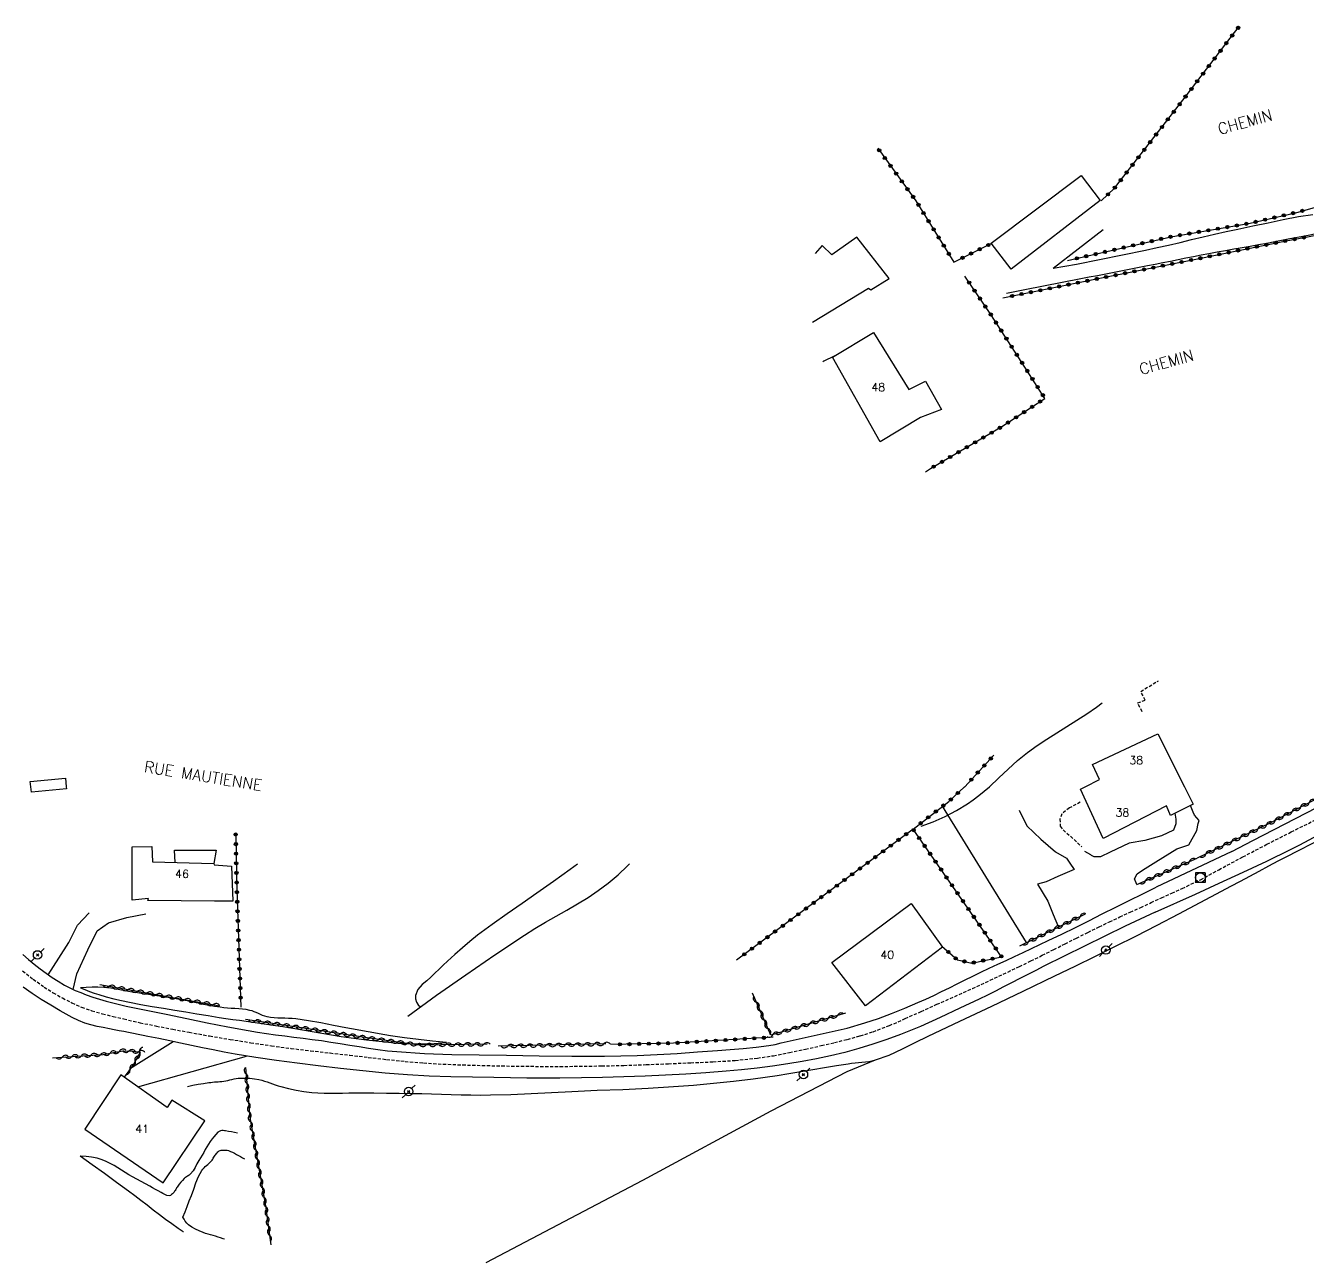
# Model space of a CAD drawing. Header units: millimetres. Extents: x 172000 to 173000, y 134000 to 135000.
# Drawn here: x 172359 to 172559.2, y 134596.7 to 134789.8 of the extents above; entities that cross this region are included whole.
import ezdxf
from ezdxf.enums import TextEntityAlignment as Align

# ---------------------------------------------------------------- set-up
doc = ezdxf.new("R2010")
doc.units = ezdxf.units.MM
doc.linetypes.add('DASHED', pattern=[0.75, 0.5, -0.25])
doc.layers.get('0').update_dxf_attribs({"linetype": 'CONTINUOUS'})
for name, color, linetype in [('W0001', 6, 'DASHED'), ('W0008', 7, 'CONTINUOUS'), ('W0017', 7, 'CONTINUOUS'), ('W0071', 7, 'CONTINUOUS'), ('W0101', 7, 'CONTINUOUS'), ('W0104', 1, 'CONTINUOUS'), ('W0112', 1, 'DASHED'), ('W0211', 2, 'CONTINUOUS'), ('W0214', 2, 'CONTINUOUS'), ('W0310', 3, 'CONTINUOUS'), ('W0323', 7, 'CONTINUOUS'), ('W0330', 7, 'CONTINUOUS'), ('W0333', 7, 'CONTINUOUS'), ('W0420', 7, 'CONTINUOUS'), ('W0473', 7, 'CONTINUOUS'), ('W0989', 7, 'CONTINUOUS'), ('W0991', 7, 'CONTINUOUS')]:
    doc.layers.add(name, color=color, linetype=linetype)
doc.styles.get("Standard").update_dxf_attribs({"font": 'romans.shx', "width": 0.85})

# ---------------------------------------------------------------- blocks, each defined once
blk = doc.blocks.new('T473')
for p, q in [((-0.166667, 0.166667), (0.166667, -0.166667)), ((-0.166667, -0.166667), (0.166667, 0.166667)), ((0.500001, 0.500001), (1.000002, 1.000002)), ((-1.000002, -1.000002), (-0.500001, -0.500001))]:
    blk.add_line(p, q)
blk.add_ellipse((0, 0), major_axis=(0.471405, 0.471405), ratio=1, start_param=5.4977871438, end_param=11.780972451)
blk = doc.blocks.new('T420')
for p, q in [((0.75, 0.75), (-0.75, 0.75)), ((-0.75, 0.75), (-0.75, -0.75)), ((0.75, 0.75), (0.75, -0.75)), ((0.75, -0.75), (-0.75, -0.75))]:
    blk.add_line(p, q)
blk.add_ellipse((0, 0), major_axis=(-0.53, 0.53), ratio=1, start_param=3.926991, end_param=10.210176)
blk = doc.blocks.new('t323o')
at = {"color": 0, "linetype": 'Continuous'}
for radius in [0.25, 0.15]:
    blk.add_circle((0, 0), radius, dxfattribs=at)
blk = doc.blocks.new('t310o')
at = {"color": 0, "linetype": 'Continuous'}
for centre, start, end in [((-0.5, 0.38), 216.8699, 323.1304), ((0.5, -0.37), 36.8699, 143.1303)]:
    blk.add_arc(centre, 0.625, start, end, dxfattribs=at)

msp = doc.modelspace()

# ---------------------------------------------------------------- linework, layer by layer
at = {"layer": 'W0001'}
msp.add_lwpolyline([(172358.48, 134642.26), (172360.13, 134640.94), (172361.85, 134639.71), (172363.25, 134638.82), (172364.69, 134638), (172366.17, 134637.25), (172367.68, 134636.58), (172369.3, 134636), (172370.96, 134635.53), (172372.62, 134635.12), (172374.29, 134634.73), (172376.82, 134634.14), (172379.37, 134633.61), (172381.92, 134633.12), (172384.48, 134632.64), (172387.68, 134632.07), (172390.89, 134631.53), (172394.11, 134631.02), (172397.33, 134630.54), (172400.38, 134630.13), (172403.44, 134629.76), (172406.5, 134629.41), (172409.56, 134629.07), (172412.44, 134628.73), (172415.32, 134628.4), (172418.21, 134628.09), (172421.1, 134627.85), (172424.14, 134627.67), (172427.19, 134627.55), (172430.23, 134627.46), (172433.28, 134627.39), (172436.31, 134627.34), (172439.34, 134627.32), (172442.38, 134627.31), (172445.41, 134627.34), (172448.89, 134627.39), (172452.37, 134627.47), (172455.85, 134627.59), (172459.33, 134627.73), (172462.8, 134627.88), (172466.28, 134628.03), (172469.75, 134628.25), (172473.21, 134628.61), (172475.73, 134628.99), (172478.23, 134629.47), (172480.72, 134630), (172483.2, 134630.57), (172485.24, 134631.04), (172487.27, 134631.54), (172489.29, 134632.09), (172491.28, 134632.73), (172493.82, 134633.69), (172496.31, 134634.77), (172498.78, 134635.9), (172501.25, 134637.01), (172504.03, 134638.25), (172506.81, 134639.5), (172509.58, 134640.76), (172512.34, 134642.05), (172514.13, 134642.91), (172515.92, 134643.79), (172517.71, 134644.67), (172519.49, 134645.56), (172521.26, 134646.46), (172523.04, 134647.35), (172524.83, 134648.24), (172526.61, 134649.12), (172528.22, 134649.89), (172529.83, 134650.66), (172531.45, 134651.41), (172533.07, 134652.15), (172534.69, 134652.89), (172536.31, 134653.63), (172537.93, 134654.37), (172539.55, 134655.11), (172542.42, 134656.47), (172545.27, 134658.03), (172549.02, 134660.04), (172552.79, 134662.01), (172556.58, 134663.94), (172560.39, 134665.83)], dxfattribs=at)
at = {"layer": 'W0008'}
for points in [[(172541.63, 134654.23), (172545.35, 134655.93), (172549.07, 134657.63), (172552.78, 134659.37), (172556.45, 134661.17), (172557.92, 134661.93), (172559.38, 134662.71), (172560.83, 134663.5), (172562.28, 134664.3), (172563.73, 134665.09), (172565.19, 134665.87), (172566.66, 134666.62), (172568.14, 134667.35), (172570.22, 134668.33), (172572.31, 134669.29), (172574.43, 134670.19), (172576.59, 134671)], [(172547.28, 134660.86), (172550.59, 134662.6), (172553.91, 134664.33), (172557.23, 134666.05), (172560.56, 134667.76), (172561.34, 134668.17), (172562.11, 134668.57), (172562.89, 134668.98), (172563.66, 134669.39), (172564.44, 134669.8), (172565.22, 134670.21), (172566, 134670.61), (172566.78, 134671)], [(172547.28, 134660.86), (172535.5, 134655.32)], [(172358.52, 134644.8), (172359.4, 134644.02), (172360.3, 134643.27), (172361.23, 134642.54), (172362.14, 134641.87), (172363.07, 134641.21), (172364.02, 134640.6), (172365, 134640.02), (172365.83, 134639.59), (172366.68, 134639.19), (172367.55, 134638.83), (172368.42, 134638.48), (172369.44, 134638.12), (172370.48, 134637.8), (172371.52, 134637.5), (172372.56, 134637.23), (172374.64, 134636.73), (172376.72, 134636.29), (172378.82, 134635.88), (172380.9, 134635.46), (172384.1, 134634.8), (172387.3, 134634.13), (172390.5, 134633.48), (172393.71, 134632.9), (172395.14, 134632.68), (172396.56, 134632.47), (172397.99, 134632.27), (172399.42, 134632.08), (172400.85, 134631.9), (172402.28, 134631.72), (172403.71, 134631.53), (172405.14, 134631.34), (172406.61, 134631.12), (172408.08, 134630.89), (172409.55, 134630.64), (172411.02, 134630.4), (172412.49, 134630.17), (172413.97, 134629.96), (172415.45, 134629.77), (172416.93, 134629.62), (172421.21, 134629.33), (172425.49, 134629.18), (172429.77, 134629.11), (172434.05, 134629.05), (172439.15, 134628.97), (172444.24, 134628.92), (172449.34, 134628.93), (172454.43, 134629.03), (172457.57, 134629.16), (172460.71, 134629.34), (172463.84, 134629.57), (172466.97, 134629.81), (172468.98, 134629.97), (172471, 134630.13), (172473.01, 134630.33), (172475.02, 134630.6), (172475.98, 134630.76), (172476.93, 134630.97), (172477.87, 134631.18), (172478.82, 134631.4), (172481.63, 134632.02), (172484.44, 134632.64), (172487.24, 134633.31), (172490.01, 134634.1), (172492.11, 134634.8), (172494.18, 134635.57), (172496.24, 134636.4), (172498.27, 134637.27), (172499.52, 134637.82), (172500.76, 134638.4), (172501.99, 134638.99), (172503.21, 134639.6), (172504.43, 134640.21), (172505.65, 134640.82), (172506.87, 134641.43), (172508.1, 134642.02), (172509.42, 134642.64), (172510.74, 134643.26), (172512.06, 134643.87), (172513.38, 134644.48), (172514.7, 134645.1), (172516.02, 134645.71), (172517.33, 134646.33), (172518.64, 134646.96), (172520.76, 134647.99), (172522.87, 134649.02), (172524.98, 134650.07), (172527.08, 134651.12), (172529.18, 134652.17), (172531.29, 134653.22), (172533.39, 134654.27), (172535.5, 134655.32)], [(172535.33, 134651.4), (172541.63, 134654.23)], [(172535.33, 134651.4), (172530.63, 134649.23)], [(172530.63, 134649.23), (172527.46, 134647.67), (172524.29, 134646.1), (172521.12, 134644.53), (172517.96, 134642.95), (172516.69, 134642.31), (172515.44, 134641.67), (172514.18, 134641.02), (172512.92, 134640.37), (172511.66, 134639.73), (172510.4, 134639.09), (172509.14, 134638.46), (172507.86, 134637.84), (172504.83, 134636.39), (172501.78, 134634.95), (172498.71, 134633.57), (172495.58, 134632.3), (172493.43, 134631.5), (172491.26, 134630.77), (172489.07, 134630.1), (172486.86, 134629.49), (172484.65, 134628.96), (172482.44, 134628.5), (172480.21, 134628.09), (172477.98, 134627.71), (172475.58, 134627.36), (172473.17, 134627.06), (172470.76, 134626.8), (172468.34, 134626.57), (172465.19, 134626.32), (172462.03, 134626.11), (172458.87, 134625.95), (172455.71, 134625.8), (172452.38, 134625.68), (172449.05, 134625.58), (172445.73, 134625.51), (172442.39, 134625.47), (172439.81, 134625.47), (172437.23, 134625.49), (172434.66, 134625.53), (172432.08, 134625.58), (172428.71, 134625.64), (172425.33, 134625.7), (172421.96, 134625.8), (172418.6, 134625.98), (172415.09, 134626.26), (172411.59, 134626.61), (172408.1, 134627), (172404.61, 134627.42), (172401.37, 134627.83), (172398.14, 134628.26), (172394.9, 134628.72), (172391.68, 134629.25), (172389.97, 134629.55), (172388.26, 134629.88), (172386.55, 134630.23), (172384.85, 134630.58), (172383.15, 134630.95), (172381.45, 134631.31), (172379.74, 134631.67), (172378.04, 134632.01), (172377.29, 134632.16), (172376.54, 134632.31), (172375.78, 134632.45), (172375.03, 134632.6), (172374.28, 134632.74), (172373.53, 134632.89), (172372.78, 134633.05), (172372.03, 134633.2), (172371.07, 134633.39), (172370.1, 134633.57), (172369.13, 134633.79), (172368.19, 134634.08), (172367.19, 134634.49), (172366.23, 134634.97), (172365.28, 134635.48), (172364.35, 134636.01), (172362.87, 134636.88), (172361.4, 134637.77), (172359.97, 134638.71), (172358.57, 134639.71)]]:
    msp.add_lwpolyline(points, dxfattribs=at)
at = {"layer": 'W0017'}
for points in [[(172514.11, 134667.34), (172515.29, 134664.9), (172517.46, 134662.82), (172519.76, 134660.84), (172521.47, 134659.85), (172522.03, 134659.06), (172522.66, 134658.06)], [(172532.45, 134655.71), (172532.09, 134656.62), (172532.52, 134657.39), (172533.36, 134657.97), (172535.41, 134659.25), (172538.73, 134661.29), (172540.59, 134661.94), (172541.82, 134664.13), (172542.07, 134665.24), (172542.19, 134665.72), (172541.47, 134666.54), (172541.28, 134667.04), (172540.87, 134668.08)], [(172538.4, 134666.85), (172538.58, 134665.9), (172538.57, 134665.18), (172538.17, 134664.21), (172536.31, 134663.32), (172533.7, 134662.59), (172531.26, 134662.17), (172528.32, 134660.78), (172526.77, 134660.02), (172525.79, 134660.02), (172525.39, 134660.25), (172525.3, 134660.37), (172524.36, 134660.89)], [(172522.66, 134658.06), (172520.13, 134656.97), (172518.33, 134656.15), (172516.98, 134655.79)], [(172516.98, 134655.79), (172518.58, 134653.11), (172519.39, 134651.02), (172520.25, 134649.07)], [(172362.45, 134641.62), (172364.11, 134644.2), (172365.69, 134646.64), (172367.03, 134649.35), (172368.86, 134651.31)], [(172366.38, 134639.32), (172366.96, 134641.77), (172368.64, 134645.51), (172370.14, 134648.47), (172371.89, 134649.75), (172374.77, 134650.57), (172377.7, 134651.13)], [(172375.34, 134627.02), (172381.99, 134631.21)], [(172376.45, 134624.14), (172393.42, 134628.93)]]:
    msp.add_lwpolyline(points, dxfattribs=at)
at = {"layer": 'W0071'}
for points in [[(172519.42, 134751.96), (172523.03, 134752.62), (172526.63, 134753.32), (172530.22, 134754.04), (172533.81, 134754.79), (172535.62, 134755.18), (172537.42, 134755.59), (172539.22, 134756), (172541.02, 134756.43), (172542.82, 134756.85), (172544.62, 134757.27), (172546.42, 134757.68), (172548.22, 134758.08), (172550.59, 134758.59), (172552.96, 134759.08), (172555.33, 134759.56), (172557.71, 134760.04), (172558.46, 134760.17), (172559.21, 134760.26), (172559.97, 134760.34)], [(172561.01, 134757.45), (172558.69, 134756.97), (172556.36, 134756.53), (172554.04, 134756.09), (172552.75, 134755.84), (172551.46, 134755.6), (172550.18, 134755.37), (172548.89, 134755.14), (172547.6, 134754.92), (172546.31, 134754.69), (172545.02, 134754.45), (172543.73, 134754.21), (172542.53, 134753.99), (172541.33, 134753.75), (172540.13, 134753.52), (172538.93, 134753.28), (172537.73, 134753.04), (172536.54, 134752.81), (172535.34, 134752.57), (172534.14, 134752.33), (172532.83, 134752.08), (172531.53, 134751.82), (172530.22, 134751.57), (172528.92, 134751.31), (172527.61, 134751.06), (172526.31, 134750.8), (172525, 134750.55), (172523.7, 134750.29), (172520.8, 134749.72), (172517.89, 134749.15), (172514.99, 134748.57), (172512.09, 134748)], [(172527.21, 134757.96), (172519.42, 134751.93)]]:
    msp.add_lwpolyline(points, dxfattribs=at)
at = {"layer": 'W0101'}
for points in [[(172484.95, 134738.08), (172491.35, 134741.93), (172496.87, 134733.03), (172499.47, 134734.31), (172501.97, 134729.9), (172498.68, 134728.67), (172492.37, 134724.87)], [(172391.29, 134653.14), (172388.45, 134653.1), (172378.01, 134653.21), (172378.16, 134653.51), (172375.61, 134653.3), (172375.61, 134661.6), (172378.65, 134661.66), (172378.75, 134659.24), (172388.34, 134658.98), (172388.38, 134658.77), (172391.11, 134658.6)], [(172502.11, 134645.95), (172490.12, 134636.76), (172484.85, 134643.55), (172497.23, 134652.74)], [(172373.84, 134625.98), (172368.19, 134617.51), (172380.41, 134609.11), (172386.92, 134618.79), (172381.76, 134622.03), (172381.05, 134620.88)]]:
    msp.add_lwpolyline(points, close=True, dxfattribs=at)
for points in [[(172524.42, 134671), (172526.64, 134672.13), (172525.52, 134674.47), (172535.76, 134679.25), (172539.91, 134671)], [(172541.28, 134668.28), (172537.74, 134666.52), (172537.11, 134668), (172527.23, 134662.93), (172523.66, 134670.61), (172524.42, 134671)], [(172539.91, 134671), (172541.28, 134668.28)]]:
    msp.add_lwpolyline(points, dxfattribs=at)
at = {"layer": 'W0104'}
msp.add_lwpolyline([(172509.7, 134755.9), (172523.75, 134766.46), (172526.73, 134762.52), (172512.83, 134751.84)], close=True, dxfattribs=at)
for points in [[(172481.81, 134743.55), (172490.59, 134748.83), (172490.95, 134748.59), (172493.79, 134750.37), (172488.72, 134756.83), (172484.85, 134754.07), (172483.33, 134755.52), (172482.26, 134754.29)], [(172485.18, 134738.22), (172483.6, 134737.46), (172483.41, 134737.35)], [(172359.76, 134671), (172359.68, 134671.81), (172365.17, 134672.35), (172365.3, 134671)], [(172365.34, 134670.67), (172359.85, 134670.13), (172359.76, 134671)], [(172365.3, 134671), (172365.34, 134670.67)], [(172382.31, 134659.14), (172382.19, 134661.08), (172388.7, 134661.07), (172388.34, 134658.98)]]:
    msp.add_lwpolyline(points, dxfattribs=at)
at = {"layer": 'W0112'}
for points in [[(172533.29, 134682.7), (172532.6, 134684.1), (172533.77, 134684.5), (172533.09, 134685.88), (172535.83, 134687.54)], [(172523.63, 134668.57), (172521.93, 134667.67), (172520.75, 134666.75), (172520.46, 134665.95), (172520.52, 134664.84), (172520.95, 134664.24), (172522.13, 134663.26), (172523.89, 134661.58)]]:
    msp.add_lwpolyline(points, dxfattribs=at)
at = {"layer": 'W0211'}
for points in [[(172509.44, 134671), (172510.9, 134672.36), (172512.36, 134673.73), (172513.85, 134675.07), (172515.4, 134676.33), (172516.89, 134677.41), (172518.42, 134678.44), (172519.97, 134679.42), (172521.54, 134680.38), (172523.1, 134681.36), (172524.64, 134682.36), (172526.15, 134683.41), (172527.06, 134684.11)], [(172498.81, 134664.82), (172500.69, 134665.52), (172502.53, 134666.35), (172504.31, 134667.28), (172506.03, 134668.33), (172506.92, 134668.95), (172507.78, 134669.6), (172508.62, 134670.29), (172509.44, 134671)], [(172519.65, 134641.48), (172522.83, 134642.99), (172525.99, 134644.52), (172529.15, 134646.07), (172532.3, 134647.65), (172535.66, 134649.38), (172539.01, 134651.14), (172542.35, 134652.92), (172545.7, 134654.69), (172547.17, 134655.47), (172548.64, 134656.25), (172550.11, 134657.04), (172551.59, 134657.83), (172553.06, 134658.62), (172554.53, 134659.4), (172556.01, 134660.17), (172557.5, 134660.93), (172560.14, 134662.27)], [(172418.64, 134635.17), (172423.13, 134638.42), (172427.67, 134641.61), (172432.24, 134644.74), (172436.86, 134647.81), (172438.48, 134648.84), (172440.13, 134649.82), (172441.8, 134650.77), (172443.47, 134651.72), (172445.13, 134652.68), (172446.77, 134653.69), (172448.37, 134654.77), (172449.92, 134655.92), (172451.46, 134657.22), (172452.92, 134658.62), (172453.22, 134658.93)], [(172384.25, 134624.18), (172385.08, 134624.36), (172385.91, 134624.52), (172386.74, 134624.66), (172387.58, 134624.78), (172387.86, 134624.82), (172388.15, 134624.85), (172388.44, 134624.88), (172388.73, 134624.9), (172389.01, 134624.92), (172389.3, 134624.95), (172389.59, 134624.98), (172389.88, 134625.01), (172390.2, 134625.07), (172390.52, 134625.13), (172390.85, 134625.21), (172391.17, 134625.28), (172391.49, 134625.35), (172391.81, 134625.42), (172392.14, 134625.46), (172392.47, 134625.49), (172393.2, 134625.5), (172393.94, 134625.46), (172394.67, 134625.38), (172395.39, 134625.25), (172395.83, 134625.15), (172396.26, 134625.03), (172396.68, 134624.89), (172397.1, 134624.73), (172397.52, 134624.58), (172397.94, 134624.43), (172398.36, 134624.29), (172398.79, 134624.17), (172399.98, 134623.88), (172401.18, 134623.62), (172402.4, 134623.4), (172403.62, 134623.25), (172404.58, 134623.17), (172405.55, 134623.14), (172406.52, 134623.13), (172407.48, 134623.14), (172408.45, 134623.16), (172409.41, 134623.19), (172410.37, 134623.2), (172411.34, 134623.2), (172413.32, 134623.18), (172415.3, 134623.15), (172417.28, 134623.13), (172419.26, 134623.1), (172420.8, 134623.06), (172422.33, 134623.02), (172423.87, 134622.98), (172425.41, 134622.93), (172426.94, 134622.89), (172428.48, 134622.86), (172430.02, 134622.84), (172431.56, 134622.85), (172434.73, 134622.93), (172437.91, 134623.08), (172441.08, 134623.26), (172444.25, 134623.42), (172448.22, 134623.58), (172452.2, 134623.73), (172456.17, 134623.9), (172460.14, 134624.15), (172463.26, 134624.39), (172466.37, 134624.68), (172469.48, 134625), (172472.58, 134625.38), (172474.44, 134625.63), (172476.3, 134625.91), (172478.15, 134626.21), (172480, 134626.52), (172481.85, 134626.83), (172483.7, 134627.15), (172485.55, 134627.45), (172487.4, 134627.74), (172487.93, 134627.81), (172488.47, 134627.86), (172489.01, 134627.91), (172489.54, 134627.97), (172490.08, 134628.03), (172490.62, 134628.1), (172491.15, 134628.2), (172491.68, 134628.34), (172493.81, 134629.09), (172495.86, 134630.04), (172497.87, 134631.06), (172499.89, 134632.04), (172504.85, 134634.36), (172509.8, 134636.7), (172514.73, 134639.06), (172519.65, 134641.48)], [(172367.51, 134639.59), (172368.21, 134639.3), (172368.92, 134639.02), (172369.64, 134638.77), (172370.36, 134638.53), (172371.55, 134638.18), (172372.74, 134637.87), (172373.94, 134637.59), (172375.15, 134637.33), (172376.92, 134636.99), (172378.69, 134636.69), (172380.47, 134636.41), (172382.24, 134636.12), (172383.97, 134635.83), (172385.7, 134635.53), (172387.43, 134635.24), (172389.17, 134634.96), (172390.22, 134634.81), (172391.28, 134634.66), (172392.33, 134634.51), (172393.39, 134634.37), (172394.45, 134634.23), (172395.5, 134634.08), (172396.56, 134633.93), (172397.61, 134633.78), (172399.13, 134633.54), (172400.65, 134633.28), (172402.16, 134633.01), (172403.68, 134632.75), (172405.2, 134632.48), (172406.71, 134632.23), (172408.24, 134631.99), (172409.76, 134631.78), (172412.18, 134631.47), (172414.61, 134631.18), (172417.05, 134630.96), (172419.49, 134630.84), (172420.78, 134630.82), (172422.07, 134630.86), (172423.36, 134630.93), (172424.65, 134631.05)], [(172367.45, 134613.37), (172369.35, 134612.01), (172371.25, 134610.64), (172373.14, 134609.26), (172375.02, 134607.88), (172375.99, 134607.16), (172376.96, 134606.42), (172377.92, 134605.68), (172378.87, 134604.94), (172379.84, 134604.2), (172380.81, 134603.48), (172381.79, 134602.76), (172382.78, 134602.06), (172383.56, 134601.53), (172383.6, 134601.51)], [(172383.51, 134603.77), (172383.84, 134604.62), (172384.16, 134605.46), (172384.5, 134606.31), (172384.83, 134607.15), (172385.2, 134608.14), (172385.55, 134609.14), (172385.96, 134610.14), (172386.48, 134611.07), (172386.64, 134611.28), (172386.81, 134611.48), (172387, 134611.66), (172387.2, 134611.83), (172387.39, 134612), (172387.59, 134612.18), (172387.77, 134612.36), (172387.95, 134612.55), (172388.06, 134612.69), (172388.16, 134612.83), (172388.25, 134612.98), (172388.35, 134613.13), (172388.44, 134613.28), (172388.54, 134613.43), (172388.64, 134613.57), (172388.75, 134613.71), (172388.85, 134613.83), (172388.95, 134613.95), (172389.06, 134614.05), (172389.19, 134614.14), (172389.33, 134614.19), (172389.47, 134614.22), (172389.61, 134614.24), (172389.76, 134614.24), (172389.97, 134614.25), (172390.19, 134614.24), (172390.41, 134614.21), (172390.62, 134614.16), (172390.95, 134614.05), (172391.26, 134613.9), (172391.57, 134613.74), (172391.87, 134613.58), (172392.18, 134613.41), (172392.5, 134613.23), (172392.8, 134613.05), (172393.11, 134612.86)]]:
    msp.add_lwpolyline(points, dxfattribs=at)
at = {"layer": 'W0214'}
for points in [[(172445.11, 134658.89), (172443.96, 134658.07), (172441.38, 134656.21), (172438.8, 134654.37), (172436.47, 134652.75), (172434.13, 134651.14), (172431.8, 134649.5), (172429.53, 134647.79), (172428.32, 134646.82), (172427.15, 134645.82), (172425.99, 134644.79), (172424.84, 134643.75), (172424.17, 134643.14), (172423.52, 134642.52), (172422.87, 134641.89), (172422.24, 134641.24), (172421.6, 134640.67), (172420.85, 134640.08), (172420.18, 134639.32), (172419.83, 134638.4), (172419.83, 134637.87), (172419.97, 134637.37), (172420.25, 134636.92), (172420.65, 134636.57)], [(172424.65, 134631.05), (172422.46, 134631.27), (172420.28, 134631.52), (172418.1, 134631.79), (172415.92, 134632.1), (172415.05, 134632.24), (172414.18, 134632.39), (172413.31, 134632.54), (172412.44, 134632.7), (172411.57, 134632.87), (172410.71, 134633.03), (172409.84, 134633.2), (172408.97, 134633.35), (172407.02, 134633.72), (172405.06, 134634.1), (172403.1, 134634.45), (172401.13, 134634.74), (172400.58, 134634.79), (172400.01, 134634.82), (172399.45, 134634.84), (172398.89, 134634.85), (172398.33, 134634.87), (172397.77, 134634.91), (172397.21, 134634.97), (172396.65, 134635.07), (172396.3, 134635.16), (172395.96, 134635.28), (172395.63, 134635.42), (172395.3, 134635.56), (172394.97, 134635.71), (172394.64, 134635.85), (172394.3, 134635.97), (172393.96, 134636.07), (172393.38, 134636.18), (172392.8, 134636.26), (172392.22, 134636.31), (172391.64, 134636.35), (172391.06, 134636.38), (172390.48, 134636.42), (172389.9, 134636.47), (172389.32, 134636.54), (172388.46, 134636.68), (172387.6, 134636.83), (172386.74, 134637), (172385.88, 134637.17), (172385.03, 134637.35), (172384.17, 134637.53), (172383.31, 134637.7), (172382.45, 134637.86), (172381.6, 134638), (172380.74, 134638.14), (172379.88, 134638.28), (172379.02, 134638.41), (172378.16, 134638.54), (172377.3, 134638.67), (172376.44, 134638.8), (172375.59, 134638.93), (172375.03, 134639.02), (172374.48, 134639.12), (172373.93, 134639.23), (172373.38, 134639.33), (172372.83, 134639.42), (172372.27, 134639.51), (172371.72, 134639.58), (172371.16, 134639.63), (172370.24, 134639.68), (172369.33, 134639.69), (172368.42, 134639.66), (172367.51, 134639.59)], [(172392.02, 134616.88), (172391.57, 134616.99), (172391.11, 134617.09), (172390.64, 134617.17), (172390.18, 134617.23), (172389.98, 134617.26), (172389.78, 134617.3), (172389.57, 134617.31), (172389.36, 134617.26), (172388.96, 134617.02), (172388.63, 134616.69), (172388.35, 134616.33), (172388.09, 134615.98), (172387.79, 134615.58), (172387.52, 134615.17), (172387.25, 134614.74), (172387, 134614.32), (172386.76, 134613.88), (172386.51, 134613.45), (172386.27, 134613.02), (172386.01, 134612.6), (172385.7, 134612.08), (172385.41, 134611.54), (172385.09, 134611.02), (172384.7, 134610.54), (172384.59, 134610.42), (172384.47, 134610.33), (172384.34, 134610.24), (172384.21, 134610.15), (172384.08, 134610.07), (172383.94, 134609.98), (172383.82, 134609.89), (172383.7, 134609.79), (172383.43, 134609.51), (172383.17, 134609.21), (172382.93, 134608.9), (172382.7, 134608.59), (172382.61, 134608.46), (172382.53, 134608.33), (172382.45, 134608.2), (172382.38, 134608.07), (172382.3, 134607.94), (172382.22, 134607.81), (172382.12, 134607.68), (172382.02, 134607.57), (172381.89, 134607.43), (172381.75, 134607.29), (172381.58, 134607.17), (172381.38, 134607.11), (172381.02, 134607.14), (172380.68, 134607.29), (172380.39, 134607.48), (172380.1, 134607.64), (172379.65, 134607.86), (172379.21, 134608.1), (172378.77, 134608.34), (172378.33, 134608.59), (172377.65, 134608.95), (172376.98, 134609.32), (172376.3, 134609.69), (172375.63, 134610.06), (172375.05, 134610.4), (172374.47, 134610.76), (172373.91, 134611.12), (172373.34, 134611.49), (172372.76, 134611.84), (172372.16, 134612.17), (172371.55, 134612.47), (172370.92, 134612.72), (172370.1, 134612.98), (172369.26, 134613.16), (172368.41, 134613.27), (172367.55, 134613.3)], [(172389.98, 134600.31), (172389.77, 134600.4), (172389.39, 134600.55), (172389, 134600.67), (172388.61, 134600.78), (172388.21, 134600.89), (172387.82, 134601), (172387.43, 134601.11), (172387.04, 134601.24), (172386.66, 134601.38), (172386.07, 134601.63), (172385.47, 134601.89), (172384.9, 134602.2), (172384.37, 134602.59), (172384.11, 134602.85), (172383.88, 134603.13), (172383.68, 134603.44), (172383.51, 134603.77)]]:
    msp.add_lwpolyline(points, dxfattribs=at)
at = {"layer": 'W0310'}
for points in [[(172564.16, 134671), (172553.24, 134665.29), (172541.89, 134659.84)], [(172532.45, 134655.71), (172541.89, 134659.84)], [(172514.19, 134646.12), (172524.47, 134651.12)], [(172370.52, 134640.08), (172389.2, 134636.79)], [(172486.97, 134635.64), (172475.29, 134632.18), (172472.46, 134638.73)], [(172431.03, 134630.78), (172420.38, 134630.65), (172412.29, 134631.78), (172402.02, 134633.36), (172393.29, 134634.64)], [(172363.16, 134628.66), (172371.03, 134629.17), (172374.19, 134629.77), (172375.68, 134629.68), (172376.85, 134629.55)], [(172376.83, 134629.55), (172375.78, 134627.61), (172374.33, 134625.64)], [(172449.56, 134630.83), (172432.72, 134630.45)], [(172393.28, 134627.14), (172393.94, 134619.31), (172396.43, 134605.54), (172397.22, 134599.46)]]:
    msp.add_lwpolyline(points, dxfattribs=at)
at = {"layer": 'W0323'}
for points in [[(172521.65, 134753.16), (172537.76, 134756.89), (172550.14, 134758.99), (172557.43, 134760.68), (172562.38, 134762.05), (172565.87, 134763.93), (172569.22, 134766.38), (172575.34, 134775.1), (172581.35, 134783.3), (172585.14, 134789.6)], [(172526.88, 134762.48), (172528.97, 134764.45), (172539.64, 134778.2), (172547.73, 134788.8), (172548.5, 134789.79)], [(172511.52, 134747.33), (172527.22, 134750.5), (172541.66, 134753.38), (172555.78, 134756.25), (172565.16, 134757.99), (172569.8, 134758.58), (172585.18, 134776.89)], [(172492, 134770.7), (172497.97, 134762.49), (172503.9, 134752.93)], [(172503.9, 134752.93), (172509.71, 134755.81)], [(172499.46, 134720.19), (172500.27, 134720.69), (172511.41, 134727.24), (172518.12, 134731.64), (172514.53, 134737.22), (172509.66, 134744.73), (172505.59, 134750.74)], [(172505.6, 134671), (172510.16, 134675.94)], [(172497.52, 134664.37), (172503.1, 134668.7), (172505.56, 134670.96), (172505.6, 134671)], [(172391.75, 134663.55), (172391.92, 134654.96), (172392.58, 134636.55)], [(172502, 134646.11), (172504.45, 134643.94), (172506.69, 134643.46), (172511.35, 134644.44), (172497.52, 134664.37), (172469.96, 134643.91)], [(172475.68, 134631.88), (172460.14, 134630.95), (172450.26, 134630.73)]]:
    msp.add_lwpolyline(points, dxfattribs=at)
at = {"layer": 'W0330'}
msp.add_lwpolyline([(172430.89, 134596.71), (172455.32, 134609.57), (172475.39, 134620.4), (172487.22, 134626.5), (172491.68, 134628.34)], dxfattribs=at)
at = {"layer": 'W0333'}
msp.add_lwpolyline([(172515.26, 134646.64), (172502.11, 134667.93)], dxfattribs=at)

# ---------------------------------------------------------------- block references
at = {"layer": 'W0310'}
for p, rotation in [((172559.37, 134668.5), 207.5924691318189), ((172555.38, 134666.41), 207.5924691318189), ((172556.71, 134667.11), 207.5924691318189), ((172558.04, 134667.8), 207.5924691318189), ((172551.36, 134664.39), 205.6628460489063), ((172552.71, 134665.04), 205.6628460489063), ((172554.05, 134665.72), 207.5924691318189), ((172547.3, 134662.44), 205.6628460489063), ((172548.66, 134663.09), 205.6628460489063), ((172550.01, 134663.74), 205.6628460489063), ((172543.25, 134660.49), 205.6628460489063), ((172544.6, 134661.14), 205.6628460489063), ((172545.95, 134661.79), 205.6628460489063), ((172539.32, 134658.72), 23.66056672496472), ((172540.7, 134659.32), 23.66056672496472), ((172535.2, 134656.91), 23.66056672496472), ((172536.57, 134657.51), 23.66056672496472), ((172537.95, 134658.11), 23.66056672496472), ((172533.83, 134656.31), 23.66056672496472), ((172523.63, 134650.71), 25.95556843632787), ((172519.58, 134648.75), 25.95556843632787), ((172520.93, 134649.4), 25.95556843632787), ((172522.28, 134650.06), 25.95556843632787), ((172515.54, 134646.78), 25.95556843632787), ((172516.89, 134647.43), 25.95556843632787), ((172518.23, 134648.09), 25.95556843632787), ((172372, 134639.82), 350.0166950051819), ((172373.47, 134639.56), 350.0166950051819), ((172374.95, 134639.3), 350.0166950051819), ((172376.43, 134639.04), 350.0166950051819), ((172377.91, 134638.78), 350.0166950051819), ((172379.38, 134638.52), 350.0166950051819), ((172380.86, 134638.26), 350.0166950051819), ((172382.34, 134638), 350.0166950051819), ((172383.81, 134637.74), 350.0166950051819), ((172385.29, 134637.48), 350.0166950051819), ((172386.77, 134637.22), 350.0166950051819), ((172388.25, 134636.96), 350.0166950051819), ((172473.05, 134637.36), 113.3481985127969), ((172473.65, 134635.98), 113.3481985127969), ((172474.24, 134634.6), 113.3481985127969), ((172482.82, 134634.41), 196.487167022602), ((172484.26, 134634.83), 196.487167022602), ((172485.7, 134635.26), 196.487167022602), ((172394.77, 134634.42), 171.6779542422014), ((172396.26, 134634.2), 171.6779542422014), ((172397.74, 134633.99), 171.6779542422014), ((172399.23, 134633.77), 171.6779542422014), ((172400.71, 134633.55), 171.6779542422014), ((172402.2, 134633.33), 171.2341274265278), ((172403.68, 134633.1), 171.2341274265278), ((172405.16, 134632.88), 171.2341274265278), ((172406.64, 134632.65), 171.2341274265278), ((172474.83, 134633.23), 113.3481985127969), ((172477.07, 134632.71), 196.487167022602), ((172478.51, 134633.13), 196.487167022602), ((172479.95, 134633.56), 196.487167022602), ((172481.38, 134633.98), 196.487167022602), ((172408.12, 134632.42), 171.2341274265278), ((172409.61, 134632.19), 171.2341274265278), ((172411.09, 134631.96), 171.2341274265278), ((172412.57, 134631.74), 172.0978505908915), ((172414.06, 134631.53), 172.0978505908915), ((172415.54, 134631.32), 172.0978505908915), ((172417.03, 134631.12), 172.0978505908915), ((172418.52, 134630.91), 172.0978505908915), ((172420, 134630.71), 172.0978505908915), ((172421.5, 134630.67), 180.6674516420886), ((172423, 134630.68), 180.6674516420886), ((172424.5, 134630.7), 180.6674516420886), ((172426, 134630.72), 180.6674516420886), ((172427.5, 134630.74), 180.6674516420886), ((172429, 134630.75), 180.6674516420886), ((172430.5, 134630.77), 180.6674516420886), ((172441.72, 134630.66), 181.282019702559), ((172443.22, 134630.69), 181.282019702559), ((172444.71, 134630.72), 181.282019702559), ((172446.21, 134630.76), 181.282019702559), ((172447.71, 134630.79), 181.282019702559), ((172449.21, 134630.82), 181.282019702559), ((172475.63, 134632.28), 196.487167022602), ((172364.66, 134628.76), 3.674299816968534), ((172366.16, 134628.86), 3.674299816968534), ((172367.65, 134628.95), 3.674299816968534), ((172369.15, 134629.05), 3.674299816968534), ((172370.65, 134629.14), 3.674299816968534), ((172372.13, 134629.38), 10.77930186897927), ((172373.6, 134629.66), 10.77930186897927), ((172375.09, 134629.71), 356.4236656252817), ((172376.04, 134628.1), 241.5056662573058), ((172376.58, 134629.58), 353.5521500194576), ((172376.76, 134629.41), 241.5056662573058), ((172434.22, 134630.49), 181.282019702559), ((172435.72, 134630.52), 181.282019702559), ((172437.22, 134630.55), 181.282019702559), ((172438.72, 134630.59), 181.282019702559), ((172440.22, 134630.62), 181.282019702559), ((172375.22, 134626.85), 233.5087033164351), ((172393.36, 134626.17), 274.8532334290533), ((172393.49, 134624.67), 274.8532334290533), ((172393.62, 134623.18), 274.8532334290533), ((172393.74, 134621.68), 274.8532334290533), ((172393.87, 134620.19), 274.8532334290533), ((172394.05, 134618.7), 280.2213762158073), ((172394.32, 134617.22), 280.2213762158073), ((172394.59, 134615.75), 280.2213762158073), ((172394.85, 134614.27), 280.2213762158073), ((172395.12, 134612.8), 280.2213762158073), ((172395.38, 134611.32), 280.2213762158073), ((172395.65, 134609.84), 280.2213762158073), ((172395.92, 134608.37), 280.2213762158073), ((172396.18, 134606.89), 280.2213762158073), ((172396.44, 134605.41), 277.4020047438001), ((172396.64, 134603.93), 277.4020047438001), ((172396.83, 134602.44), 277.4020047438001), ((172397.02, 134600.95), 277.4020047438001)]:
    msp.add_blockref('t310o', p, dxfattribs=dict(at, rotation=rotation))
at = {"layer": 'W0323'}
for p, rotation in [((172548.28, 134789.5), 52.06959759623724), ((172546.45, 134787.12), 52.63985545318885), ((172547.36, 134788.31), 52.63985545318885), ((172545.54, 134785.93), 52.63985545318885), ((172543.72, 134783.54), 52.63985545318885), ((172544.63, 134784.73), 52.63985545318885), ((172541.9, 134781.16), 52.63985545318885), ((172542.81, 134782.35), 52.63985545318885), ((172540.99, 134779.96), 52.63985545318885), ((172539.16, 134777.58), 52.1801536721434), ((172540.08, 134778.77), 52.63985545318885), ((172537.32, 134775.21), 52.1801536721434), ((172538.24, 134776.4), 52.1801536721434), ((172535.48, 134772.84), 52.1801536721434), ((172536.4, 134774.03), 52.1801536721434), ((172534.56, 134771.66), 52.1801536721434), ((172492.24, 134770.38), 306.0181757448813), ((172493.12, 134769.17), 306.0181757448813), ((172532.72, 134769.29), 52.1801536721434), ((172533.64, 134770.47), 52.1801536721434), ((172494, 134767.95), 306.0181757448813), ((172530.88, 134766.92), 52.1801536721434), ((172531.8, 134768.1), 52.1801536721434), ((172494.89, 134766.74), 306.0181757448813), ((172495.77, 134765.53), 306.0181757448813), ((172529.96, 134765.73), 52.1801536721434), ((172496.65, 134764.31), 306.0181757448813), ((172497.53, 134763.1), 306.0181757448813), ((172527.97, 134763.51), 43.42370805336), ((172529.04, 134764.55), 52.1801536721434), ((172498.37, 134761.85), 301.811634795803), ((172558.32, 134760.93), 15.44476144917516), ((172499.16, 134760.58), 301.811634795803), ((172499.95, 134759.31), 301.811634795803), ((172549.56, 134758.9), 9.659605962696109), ((172551.02, 134759.2), 13.0611930458261), ((172552.49, 134759.54), 13.0611930458261), ((172553.95, 134759.88), 13.0611930458261), ((172555.41, 134760.22), 13.0611930458261), ((172556.87, 134760.56), 13.0611930458261), ((172500.74, 134758.03), 301.811634795803), ((172537.73, 134756.88), 13.02838558607227), ((172539.21, 134757.13), 9.659605962696109), ((172540.68, 134757.38), 9.659605962696109), ((172542.16, 134757.64), 9.659605962696109), ((172543.64, 134757.89), 9.659605962696109), ((172545.12, 134758.14), 9.659605962696109), ((172546.6, 134758.39), 9.659605962696109), ((172548.08, 134758.64), 9.659605962696109), ((172501.53, 134756.76), 301.811634795803), ((172502.32, 134755.48), 301.811634795803), ((172507.93, 134754.93), 26.36341767634338), ((172509.28, 134755.6), 26.36341767634338), ((172528.96, 134754.85), 13.02838558607227), ((172530.42, 134755.19), 13.02838558607227), ((172531.88, 134755.53), 13.02838558607227), ((172533.34, 134755.87), 13.02838558607227), ((172534.8, 134756.2), 13.02838558607227), ((172536.27, 134756.54), 13.02838558607227), ((172549.75, 134755.03), 11.49557214678497), ((172551.22, 134755.33), 11.49557214678497), ((172552.69, 134755.63), 11.49557214678497), ((172554.16, 134755.93), 11.49557214678497), ((172555.63, 134756.22), 11.49557214678497), ((172557.11, 134756.5), 10.493446007263), ((172558.58, 134756.77), 10.493446007263), ((172503.11, 134754.21), 301.811634795803), ((172505.25, 134753.6), 26.36341767634338), ((172506.59, 134754.26), 26.36341767634338), ((172523.11, 134753.5), 13.02838558607227), ((172524.57, 134753.84), 13.02838558607227), ((172526.04, 134754.17), 13.02838558607227), ((172527.5, 134754.51), 13.02838558607227), ((172539.46, 134752.94), 11.27102789130537), ((172540.93, 134753.24), 11.27102789130537), ((172542.4, 134753.53), 11.49557214678497), ((172543.87, 134753.83), 11.49557214678497), ((172545.34, 134754.13), 11.49557214678497), ((172546.81, 134754.43), 11.49557214678497), ((172548.28, 134754.73), 11.49557214678497), ((172529.16, 134750.89), 11.27102789130537), ((172530.63, 134751.19), 11.27102789130537), ((172532.11, 134751.48), 11.27102789130537), ((172533.58, 134751.77), 11.27102789130537), ((172535.05, 134752.06), 11.27102789130537), ((172536.52, 134752.36), 11.27102789130537), ((172537.99, 134752.65), 11.27102789130537), ((172506.29, 134749.71), 124.169729691085), ((172518.87, 134748.82), 11.41307444845424), ((172520.34, 134749.12), 11.41307444845424), ((172521.81, 134749.41), 11.41307444845424), ((172523.28, 134749.71), 11.41307444845424), ((172524.75, 134750.01), 11.41307444845424), ((172526.22, 134750.3), 11.41307444845424), ((172527.69, 134750.6), 11.27102789130537), ((172507.13, 134748.47), 124.169729691085), ((172507.97, 134747.23), 124.169729691085), ((172512.99, 134747.63), 11.41307444845424), ((172514.46, 134747.93), 11.41307444845424), ((172515.93, 134748.23), 11.41307444845424), ((172517.4, 134748.52), 11.41307444845424), ((172508.81, 134745.98), 124.169729691085), ((172509.66, 134744.74), 124.169729691085), ((172510.47, 134743.48), 122.9393712498279), ((172511.29, 134742.23), 122.9393712498279), ((172512.1, 134740.97), 122.9393712498279), ((172512.92, 134739.71), 122.9393712498279), ((172513.73, 134738.45), 122.9393712498279), ((172514.55, 134737.19), 122.753898345946), ((172515.36, 134735.93), 122.753898345946), ((172516.17, 134734.67), 122.753898345946), ((172516.98, 134733.41), 122.753898345946), ((172517.37, 134731.15), 33.21894783968578), ((172517.8, 134732.14), 122.753898345946), ((172514.86, 134729.5), 33.21894783968578), ((172516.12, 134730.32), 33.21894783968578), ((172511.09, 134727.05), 30.43519162704462), ((172512.35, 134727.86), 33.21894783968578), ((172513.61, 134728.68), 33.21894783968578), ((172507.21, 134724.77), 30.43519162704462), ((172508.5, 134725.53), 30.43519162704462), ((172509.8, 134726.29), 30.43519162704462), ((172504.62, 134723.25), 30.43519162704462), ((172505.92, 134724.01), 30.43519162704462), ((172500.74, 134720.97), 30.43519162704462), ((172502.04, 134721.73), 30.43519162704462), ((172503.33, 134722.49), 30.43519162704462), ((172509.67, 134675.41), 47.32653493552561), ((172507.63, 134673.21), 47.32653493552561), ((172508.65, 134674.31), 47.32653493552561), ((172506.62, 134672.1), 47.32653493552561), ((172503.42, 134668.99), 42.56412436042577), ((172504.53, 134670.01), 42.56412436042577), ((172501.08, 134667.13), 37.82730774422763), ((172502.26, 134668.05), 37.82730774422763), ((172498.71, 134665.29), 37.82730774422763), ((172499.89, 134666.21), 37.82730774422763), ((172391.75, 134663.53), 271.1593801945427), ((172495.26, 134662.69), 216.5797348950358), ((172496.46, 134663.58), 216.5797348950358), ((172497.62, 134664.22), 124.7541697245834), ((172498.48, 134662.98), 124.7541697245834), ((172391.78, 134662.03), 271.1593801945427), ((172492.85, 134660.9), 216.5797348950358), ((172494.05, 134661.79), 216.5797348950358), ((172499.33, 134661.75), 124.7541697245834), ((172391.81, 134660.53), 271.1593801945427), ((172391.84, 134659.03), 271.1593801945427), ((172490.44, 134659.11), 216.5797348950358), ((172491.64, 134660), 216.5797348950358), ((172500.19, 134660.52), 124.7541697245834), ((172501.04, 134659.29), 124.7541697245834), ((172391.87, 134657.53), 271.1593801945427), ((172488.03, 134657.32), 216.5797348950358), ((172489.23, 134658.22), 216.5797348950358), ((172501.9, 134658.06), 124.7541697245834), ((172502.75, 134656.82), 124.7541697245834), ((172391.9, 134656.03), 271.1593801945427), ((172484.42, 134654.64), 216.5797348950358), ((172485.62, 134655.53), 216.5797348950358), ((172486.83, 134656.43), 216.5797348950358), ((172503.61, 134655.59), 124.7541697245834), ((172391.94, 134654.53), 272.0344191441985), ((172391.99, 134653.03), 272.0344191441985), ((172482.01, 134652.85), 216.5797348950358), ((172483.21, 134653.75), 216.5797348950358), ((172504.46, 134654.36), 124.7541697245834), ((172505.32, 134653.13), 124.7541697245834), ((172392.04, 134651.54), 272.0344191441985), ((172479.6, 134651.07), 216.5797348950358), ((172480.8, 134651.96), 216.5797348950358), ((172506.18, 134651.89), 124.7541697245834), ((172507.03, 134650.66), 124.7541697245834), ((172392.1, 134650.04), 272.0344191441985), ((172477.19, 134649.28), 216.5797348950358), ((172478.39, 134650.17), 216.5797348950358), ((172507.89, 134649.43), 124.7541697245834), ((172392.15, 134648.54), 272.0344191441985), ((172392.2, 134647.04), 272.0344191441985), ((172473.58, 134646.6), 216.5797348950358), ((172474.78, 134647.49), 216.5797348950358), ((172475.98, 134648.38), 216.5797348950358), ((172508.74, 134648.2), 124.7541697245834), ((172509.6, 134646.96), 124.7541697245834), ((172392.26, 134645.54), 272.0344191441985), ((172471.17, 134644.81), 216.5797348950358), ((172472.37, 134645.7), 216.5797348950358), ((172503.04, 134645.18), 318.6180433469), ((172510.45, 134645.73), 124.7541697245834), ((172392.31, 134644.04), 272.0344191441985), ((172504.17, 134644.19), 318.6180433469), ((172505.55, 134643.71), 347.7182138303085), ((172507.01, 134643.53), 11.90229266133296), ((172508.48, 134643.84), 11.90229266133296), ((172509.95, 134644.14), 11.90229266133296), ((172511.31, 134644.5), 124.7541697245834), ((172392.36, 134642.54), 272.0344191441985), ((172392.42, 134641.04), 272.0344191441985), ((172392.47, 134639.54), 272.0344191441985), ((172392.52, 134638.04), 272.0344191441985), ((172451.76, 134630.76), 181.2517874757774), ((172453.26, 134630.79), 181.2517874757774), ((172454.76, 134630.83), 181.2517874757774), ((172456.26, 134630.86), 181.2517874757774), ((172457.76, 134630.89), 181.2517874757774), ((172459.26, 134630.93), 181.2517874757774), ((172460.75, 134630.98), 183.4263529810477), ((172462.25, 134631.07), 183.4263529810477), ((172463.75, 134631.16), 183.4263529810477), ((172465.25, 134631.25), 183.4263529810477), ((172466.74, 134631.34), 183.4263529810477), ((172468.24, 134631.43), 183.4263529810477), ((172469.74, 134631.52), 183.4263529810477), ((172471.24, 134631.61), 183.4263529810477), ((172472.73, 134631.7), 183.4263529810477), ((172474.23, 134631.79), 183.4263529810477)]:
    msp.add_blockref('t323o', p, dxfattribs=dict(at, rotation=rotation))
at = {"layer": 'W0420'}
msp.add_blockref('T420', (172542.38, 134656.8), dxfattribs=at)
at = {"layer": 'W0473'}
for p in [(172360.82, 134644.72), (172527.62, 134645.49), (172480.4, 134626.04), (172418.76, 134623.39)]:
    msp.add_blockref('T473', p, dxfattribs=at)

# ---------------------------------------------------------------- texts
at = {"layer": 'W0989'}
for s, rotation, p in [('CHEMIN', 15.6021, (172545.41, 134772.8)), ('CHEMIN', 15.6021, (172533.13, 134735.29)), ('RUE MAUTIENNE', 350.838, (172377.36, 134673.29))]:
    msp.add_text(s, height=1.75, rotation=rotation, dxfattribs=at).set_placement(p)
at = {"layer": 'W0991'}
for s, p in [('48', (172492.09, 134733.4)), ('38', (172532.38, 134675.13)), ('38', (172530.22, 134666.97)), ('46', (172383.37, 134657.38)), ('40', (172493.5, 134644.75)), ('41', (172377.14, 134617.55))]:
    msp.add_text(s, height=1.25, dxfattribs=at).set_placement(p, align=Align.MIDDLE_CENTER)

doc.saveas('drawing.dxf')
